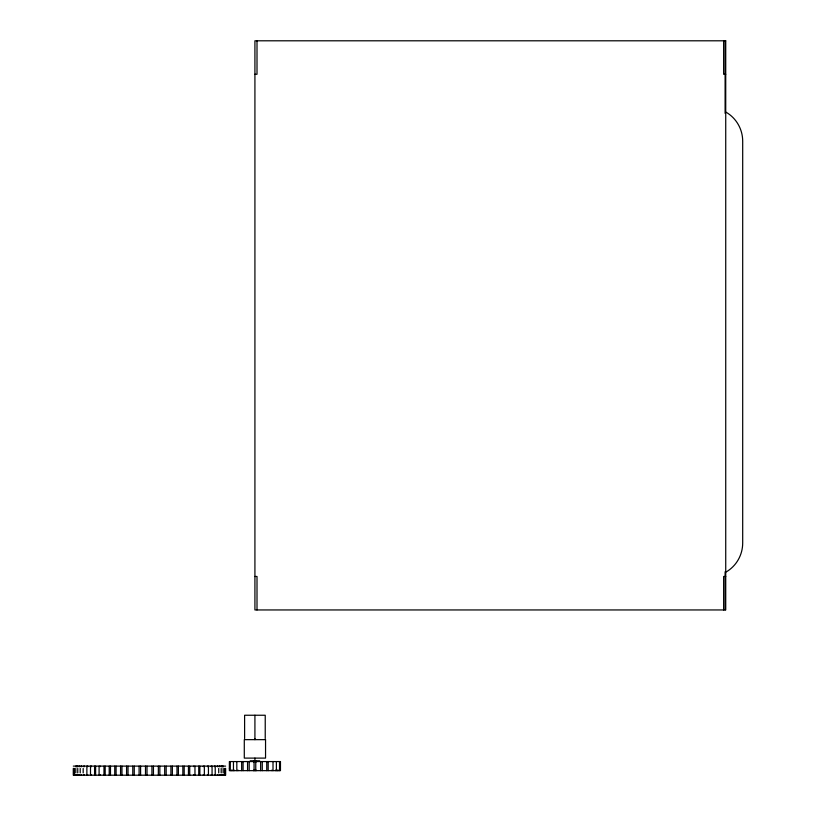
<?xml version="1.0" encoding="UTF-8"?>
<svg xmlns="http://www.w3.org/2000/svg" width="816" height="816" viewBox="0 0 816 816"><rect width="100%" height="100%" fill="white"/><g stroke="black" fill="none" stroke-linecap="round" stroke-linejoin="round"><path stroke-width="1.22" d="M254.918 739.653L254.918 738.623M254.918 74.276L257.009 74.276L257.009 40.8M725.73 74.276L723.629 74.276L723.629 40.8M254.918 576.473L257.009 576.473L257.009 609.95M725.73 576.473L723.629 576.473L723.629 609.95M250.186 760.808L259.651 760.808M73.318 766.112L225.624 766.112M725.108 40.8L725.108 113.373M725.108 571.761L725.108 609.95M279.531 761.563L279.531 770.651M278.011 770.08L278.011 770.651M277.766 770.08L277.766 770.651M276.379 761.563L276.379 770.651M275.675 770.08L275.675 770.651M273.013 761.563L273.013 770.651M271.901 770.08L271.901 770.651M268.178 761.563L268.178 770.651M266.75 761.563L266.75 770.651M265.231 738.623L265.231 715.244L244.606 715.244L244.606 738.623M262.273 761.563L262.273 770.651M260.641 761.563L260.641 770.651M256.132 760.777L256.132 761.92M256.132 770.09L256.132 770.661M255.765 761.563L255.765 770.651M254.918 715.244L254.918 738.786M254.918 758.105L254.918 760.808M254.918 770.09L254.918 770.661M254.072 761.563L254.072 770.651M253.694 760.777L253.694 761.92M253.694 770.09L253.694 770.661M249.196 761.563L249.196 770.651M247.564 761.563L247.564 770.651M243.086 761.563L243.086 770.651M241.658 761.563L241.658 770.651M237.935 770.08L237.935 770.651M236.824 761.563L236.824 770.651M234.161 770.08L234.161 770.651M233.458 761.563L233.458 770.651M232.07 770.08L232.07 770.651M231.826 770.08L231.826 770.651M230.306 761.563L230.306 770.651M225.634 768.417L225.634 775.2L73.318 775.2L73.307 768.417M225.359 768.417L225.359 775.2M224.512 768.417L224.512 775.2M223.125 768.417L223.125 772.895M222.676 766.112L222.676 766.683M222.676 774.629L222.676 775.2M222.482 766.112L222.482 766.683M222.482 774.629L222.482 775.2M221.626 766.112L221.626 766.683M221.626 774.629L221.626 775.2M221.299 766.112L221.299 766.683M221.299 774.629L221.299 775.2M221.187 768.417L221.187 772.895M220.024 766.112L220.024 766.683M220.024 774.629L220.024 775.2M219.575 766.112L219.575 766.683M219.575 774.629L219.575 775.2M218.729 768.417L218.729 772.895M217.892 766.112L217.892 766.683M217.892 774.629L217.892 775.2M217.311 766.112L217.311 766.683M217.311 774.629L217.311 775.2M215.23 766.112L215.23 775.2M214.526 766.112L214.526 766.683M214.526 774.629L214.526 775.2M212.068 766.112L212.068 775.2M211.262 766.112L211.262 766.683M211.262 774.629L211.262 775.2M208.437 766.112L208.437 775.2M207.509 766.112L207.509 766.683M207.509 774.629L207.509 775.2M204.347 766.112L204.347 775.2M203.327 766.112L203.327 766.683M203.327 774.629L203.327 775.2M199.849 766.112L199.849 775.2M198.737 766.112L198.737 775.2M194.963 766.112L194.963 775.2M193.759 766.112L193.759 766.683M193.759 774.629L193.759 775.2M189.73 766.112L189.73 775.2M188.455 766.112L188.455 775.2M184.192 766.112L184.192 775.2M182.845 766.112L182.845 775.2M178.388 766.112L178.388 775.2M176.99 766.112L176.99 775.2M172.37 766.112L172.37 775.2M170.921 766.112L170.921 775.2M166.168 766.112L166.168 775.2M164.689 766.112L164.689 775.2M159.844 766.112L159.844 775.2M158.345 766.112L158.345 775.2M153.439 766.112L153.439 775.2M151.929 766.112L151.929 775.2M147.013 766.112L147.013 775.2M145.493 766.112L145.493 775.2M140.597 766.112L140.597 775.2M139.097 766.112L139.097 775.2M134.252 766.112L134.252 775.2M132.773 766.112L132.773 775.2M128.02 766.112L128.02 775.2M126.572 766.112L126.572 775.2M121.951 766.112L121.951 775.2M120.554 766.112L120.554 775.2M116.086 766.112L116.086 775.2M114.75 766.112L114.75 775.2M110.486 766.112L110.486 775.2M109.211 766.112L109.211 775.2M105.182 766.112L105.182 775.2M103.979 766.112L103.979 775.2M100.205 766.112L100.205 766.683M100.205 774.629L100.205 775.2M99.093 766.112L99.093 775.2M95.615 766.112L95.615 775.2M94.585 766.112L94.585 775.2M91.423 766.112L91.423 766.683M91.423 774.629L91.423 775.2M90.505 766.112L90.505 775.2M87.679 766.112L87.679 766.683M87.679 774.629L87.679 775.2M86.873 766.112L86.873 775.2M84.405 766.112L84.405 766.683M84.405 774.629L84.405 775.2M83.711 766.112L83.711 766.683M83.711 774.629L83.711 775.2M83.181 768.417L83.181 772.895M81.631 766.112L81.631 766.683M81.631 774.629L81.631 775.2M81.049 766.112L81.049 766.683M81.049 774.629L81.049 775.2M80.213 768.417L80.213 772.895M79.366 766.112L79.366 766.683M79.366 774.629L79.366 775.2M78.917 766.112L78.917 766.683M78.917 774.629L78.917 775.2M77.642 766.112L77.642 766.683M77.755 768.417L77.755 772.895M77.642 774.629L77.642 775.2M77.316 766.112L77.316 766.683M77.316 774.629L77.316 775.2M76.459 766.112L76.459 766.683M76.459 774.629L76.459 775.2M76.255 766.112L76.255 766.683M76.255 774.629L76.255 775.2M75.827 766.112L75.766 766.683M75.817 768.417L75.817 772.895M75.827 774.629L75.766 775.2M74.429 768.417L74.429 775.2M73.583 768.417L73.583 775.2M726.128 571.985A33.476 33.14 -90 0 0 742.693 542.997L742.693 141.239A33.476 33.14 -90 0 0 726.128 112.241M229.367 768.356L229.367 770.651L280.459 770.651L280.469 761.563L229.378 761.563L229.367 768.356M725.73 40.8L254.918 40.8L254.918 609.95L725.73 609.95L725.73 40.8M265.547 739.653L244.29 739.653L244.29 758.105L265.547 758.105L265.547 739.653M223.176 766.683L223.176 766.112L223.115 766.683M223.176 775.2L223.176 774.629L223.115 775.2"/></g></svg>
